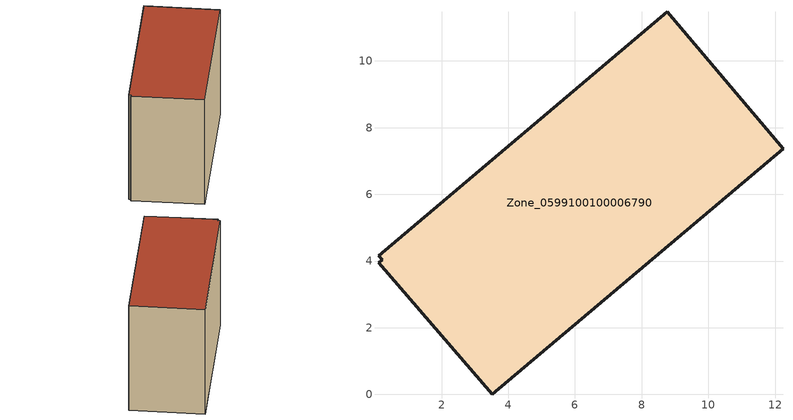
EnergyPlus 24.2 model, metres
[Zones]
Zone_0599100100006790
 floor ground (C_G): 0.11,3.94 0.22,4.04 0.11,4.17 8.76,11.48 12.24,7.37 3.52,0 z2.61
 wall outside (C_F): 3.52,0 12.24,7.37 8.76,11.48 0.11,4.17 0.22,4.04 0.11,3.94 3.52,0 z2.61:11.41
 roof outside (C_R): 0.22,4.04 0.11,3.94 3.52,0 12.24,7.37 8.76,11.48 0.11,4.17 z11.41
[BUILDING]
Pand.0599100100006790: North Axis=0; Terrain=City; Loads Convergence Tolerance Value=0.04; Temperature Convergence Tolerance Value=0.4; Solar Distribution=FullExterior; Maximum Number of Warmup Days=25; Minimum Number of Warmup Days=1
[Site:Location]
Rotterdam.The.Hague.AP_ZH_NLD Design_Conditions: Latitude=51.96; Longitude=4.45; Time Zone=1; Elevation=-4.5
[SITE:GROUNDTEMPERATURE:BUILDINGSURFACE]
18, 18, 18, 18, 18, 18, 18, 18, 18, 18, 18, 18
[MATERIAL] Thermal Absorptance=0.9; Solar Absorptance=0.7; Visible Absorptance=0.7
Name | Roughness | Thickness | Conductivity | Density | Specific Heat
G.TI.2015-2018 | MediumSmooth | 0.15 | 0.0428571 | 540 | 1210
F.TI.2015-2018 | Rough | 0.3 | 0.0666667 | 1920 | 840
R.TI.2015-2018 | MediumRough | 0.2 | 0.0333333 | 1500 | 1000
[CONSTRUCTION]
C_G: G.TI.2015-2018
C_F: F.TI.2015-2018
C_R: R.TI.2015-2018
[ZONE]
Zone_0599100100006790: Type=1; Multiplier=1; Ceiling Height=Autocalculate; Volume=Autocalculate; Floor Area=autocalculate; Part of Total Floor Area=Yes
[ZONEINFILTRATION:DESIGNFLOWRATE]
Infil_Zone_0599100100006790: Zone or ZoneList or Space or SpaceList=Zone_0599100100006790; Schedule=AlwaysOn; Design Flow Rate Calculation Method=Flow/Area; Flow Rate per Floor Area=0.0015; Constant Term Coefficient=1; Temperature Term Coefficient=0; Velocity Term Coefficient=0; Velocity Squared Term Coefficient=0
[HVACTEMPLATE:ZONE:IDEALLOADSAIRSYSTEM]
Zone_0599100100006790: Maximum Heating Supply Air Temperature=50; Minimum Cooling Supply Air Temperature=13; Maximum Heating Supply Air Humidity Ratio=0.0156; Minimum Cooling Supply Air Humidity Ratio=0.0077; Heating Limit=NoLimit; Cooling Limit=NoLimit; Dehumidification Control Type=ConstantSensibleHeatRatio; Cooling Sensible Heat Ratio=0.7; Dehumidification Setpoint=60; Humidification Control Type=None; Humidification Setpoint=30; Outdoor Air Method=None; Outdoor Air Flow Rate per Person=0.00944; Outdoor Air Flow Rate per Zone Floor Area=0; Outdoor Air Flow Rate per Zone=0; Demand Controlled Ventilation Type=None; Outdoor Air Economizer Type=NoEconomizer; Heat Recovery Type=None; Sensible Heat Recovery Effectiveness=0.7; Latent Heat Recovery Effectiveness=0.65
[ZONECONTROL:THERMOSTAT]
ThermostatControl_Zone_0599100100006790: Zone or ZoneList=Zone_0599100100006790; Control Type Schedule=DualSetpointControlType; Control 1=Thermostat_Zone_0599100100006790; Temperature Difference Between Cutout And Setpoint=0
[THERMOSTATSETPOINT:DUALSETPOINT]
Thermostat_Zone_0599100100006790: Heating Setpoint Temperature Schedule=HeatingSetpoint_Zone_0599100100006790; Cooling Setpoint Temperature Schedule=CoolingSetpoint_Zone_0599100100006790
[SCHEDULE:COMPACT]
HeatingSetpoint_Zone_0599100100006790: Through: 12/31, For: AllDays, Until: 24:00, 21
CoolingSetpoint_Zone_0599100100006790: Through: 12/31, For: AllDays, Until: 24:00, 24
DualSetpointControlType: Through: 12/31, For: AllDays, Until: 24:00, 4
AlwaysOn: Through: 12/31, For: AllDays, Until: 24:00, 1
